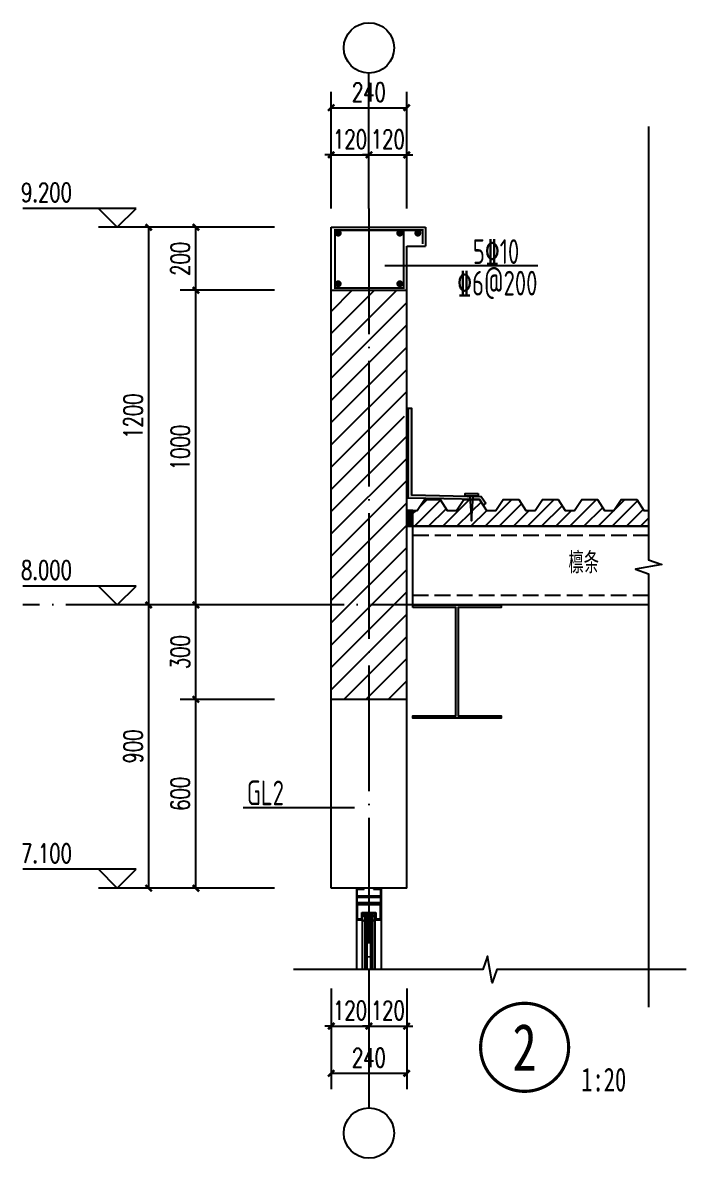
# Model space of a CAD drawing. Header units: millimetres. Extents: x 4533265 to 4958735, y 18976699 to 19555898.
# Drawn here: x 4708161 to 4718709, y 19022242 to 19040283 of the extents above; entities that cross this region are included whole.
import ezdxf
from ezdxf.enums import TextEntityAlignment as Align

# ---------------------------------------------------------------- set-up
doc = ezdxf.new("R2010")
doc.units = ezdxf.units.MM
doc.header["$LTSCALE"] = 1000
doc.header["$MEASUREMENT"] = 0
doc.linetypes.add('DASH', pattern=[0.35, 0.25, -0.1])
doc.linetypes.add('DOTE', pattern=[2.42, 2, -0.2, 0.02, -0.2])
doc.layers.get('Defpoints').update_dxf_attribs({"color": 1})
for name, color, linetype in [('0 - 填充', 251, 'Continuous'), ('3T_WOOD', 21, 'Continuous'), ('AXIS', 145, 'Continuous'), ('AXIS_TEXT', 7, 'Continuous'), ('BALCONY', 6, 'Continuous'), ('DIM_IDEN', 171, 'Continuous'), ('DIM_SYMB', 165, 'Continuous'), ('DOTE', 250, 'DOTE'), ('PUB_DIM', 161, 'Continuous'), ('PUB_TEXT', 7, 'Continuous'), ('REIN', 1, 'Continuous'), ('S_WALL', 11, 'Continuous'), ('S_WINDOW', 4, 'Continuous'), ('THICK', 6, 'Continuous'), ('彩板', 4, 'Continuous'), ('梁柱', 3, 'Continuous')]:
    doc.layers.add(name, color=color, linetype=linetype)
doc.styles.add('_TCH_DIM', font='SIMPLEX', dxfattribs={"bigfont": 'GBCBIG'})
doc.styles.add('_TCH_DIM_T3', font='SIMPLEX', dxfattribs={"width": 0.705882, "bigfont": 'GBCBIG'})
doc.styles.add('COMPLEX', font='COMPLEX')
doc.styles.add('HT', font='simhei.ttf', dxfattribs={"width": 0.7})
doc.styles.add('TSSD_REIN', font='tssdeng.shx', dxfattribs={"width": 0.7, "bigfont": 'tssdchn.shx'})
doc.dimstyles.new('_TCH_ARCH&&20', dxfattribs={"dimtxt": 59.5, "dimasz": 20, "dimexe": 50, "dimexo": 60, "dimgap": 20, "dimtad": 1, "dimdec": 0, "dimzin": 0, "dimdsep": 46, "dimtxsty": '_TCH_DIM_T3', "dimblk": 'ARCHTICK', "dimcen": 0.09, "dimclrt": 7, "dimazin": 2, "dimtfac": 1, "dimtdec": 0, "dimtix": 1, "dimtmove": 2, "dimatfit": 3, "dimfxl": 0, "dimtolj": 1, "dimtzin": 0, "dimarcsym": 0})

# ---------------------------------------------------------------- blocks, each defined once
blk = doc.blocks.new('_ArchTick')
at = {"color": 0, "linetype": 'ByBlock', "const_width": 0.4}
blk.add_lwpolyline([(-0.5, -0.5), (0.5, 0.5)], dxfattribs=at)
blk = doc.blocks.new('*D878')
at = {"layer": 'Defpoints', "color": 0}
for p in [(4426985.6, 18988644.9), (4427445.6, 18988644.9), (4427445.6, 18987744.9)]:
    blk.add_point(p, dxfattribs=at)
at = {"layer": 'PUB_DIM', "color": 0, "lineweight": -2}
for p, q in [((4427385.6, 18988644.9), (4426935.6, 18988644.9)), ((4426985.6, 18987744.9), (4426985.6, 18988644.9)), ((4427385.6, 18987744.9), (4426935.6, 18987744.9))]:
    blk.add_line(p, q, dxfattribs=at)
at = {"layer": 'PUB_DIM', "color": 0, "lineweight": -2, "xscale": 20, "yscale": 20, "zscale": 20}
for p, rotation in [((4426985.6, 18988644.9), 90), ((4426985.6, 18987744.9), 270)]:
    blk.add_blockref('_ArchTick', p, dxfattribs=dict(at, rotation=rotation))
at = {"layer": 'PUB_DIM', "color": 7, "insert": (4426935.9, 18988194.9), "char_height": 59.5, "attachment_point": 5, "rotation": 90, "style": '_TCH_DIM_T3'}
blk.add_mtext('\\A1;900', dxfattribs=at)
blk = doc.blocks.new('*D879')
at = {"layer": 'Defpoints', "color": 0}
for p in [(4426985.6, 18989844.9), (4427445.6, 18989844.9), (4427445.6, 18988644.9)]:
    blk.add_point(p, dxfattribs=at)
at = {"layer": 'PUB_DIM', "color": 0, "lineweight": -2}
for p, q in [((4427385.6, 18989844.9), (4426935.6, 18989844.9)), ((4426985.6, 18988644.9), (4426985.6, 18989844.9)), ((4427385.6, 18988644.9), (4426935.6, 18988644.9))]:
    blk.add_line(p, q, dxfattribs=at)
at = {"layer": 'PUB_DIM', "color": 0, "lineweight": -2, "xscale": 20, "yscale": 20, "zscale": 20}
for p, rotation in [((4426985.6, 18989844.9), 90), ((4426985.6, 18988644.9), 270)]:
    blk.add_blockref('_ArchTick', p, dxfattribs=dict(at, rotation=rotation))
at = {"layer": 'PUB_DIM', "color": 7, "insert": (4426935.9, 18989244.9), "char_height": 59.5, "attachment_point": 5, "rotation": 90, "style": '_TCH_DIM_T3'}
blk.add_mtext('\\A1;1200', dxfattribs=at)
blk = doc.blocks.new('*D880')
at = {"layer": 'Defpoints', "color": 0}
for p in [(4427135.6, 18988344.9), (4427445.6, 18988344.9), (4427445.6, 18987744.9)]:
    blk.add_point(p, dxfattribs=at)
at = {"layer": 'PUB_DIM', "color": 0, "lineweight": -2}
for p, q in [((4427385.6, 18988344.9), (4427085.6, 18988344.9)), ((4427135.6, 18987744.9), (4427135.6, 18988344.9)), ((4427385.6, 18987744.9), (4427085.6, 18987744.9))]:
    blk.add_line(p, q, dxfattribs=at)
at = {"layer": 'PUB_DIM', "color": 0, "lineweight": -2, "xscale": 20, "yscale": 20, "zscale": 20}
for p, rotation in [((4427135.6, 18988344.9), 90), ((4427135.6, 18987744.9), 270)]:
    blk.add_blockref('_ArchTick', p, dxfattribs=dict(at, rotation=rotation))
at = {"layer": 'PUB_DIM', "color": 7, "insert": (4427085.9, 18988044.9), "char_height": 59.5, "attachment_point": 5, "rotation": 90, "style": '_TCH_DIM_T3'}
blk.add_mtext('\\A1;600', dxfattribs=at)
blk = doc.blocks.new('*D881')
at = {"layer": 'Defpoints', "color": 0}
for p in [(4427135.6, 18988644.9), (4427445.6, 18988644.9), (4427445.6, 18988344.9)]:
    blk.add_point(p, dxfattribs=at)
at = {"layer": 'PUB_DIM', "color": 0, "lineweight": -2}
for p, q in [((4427385.6, 18988644.9), (4427085.6, 18988644.9)), ((4427135.6, 18988344.9), (4427135.6, 18988644.9)), ((4427385.6, 18988344.9), (4427085.6, 18988344.9))]:
    blk.add_line(p, q, dxfattribs=at)
at = {"layer": 'PUB_DIM', "color": 0, "lineweight": -2, "xscale": 20, "yscale": 20, "zscale": 20}
for p, rotation in [((4427135.6, 18988644.9), 90), ((4427135.6, 18988344.9), 270)]:
    blk.add_blockref('_ArchTick', p, dxfattribs=dict(at, rotation=rotation))
at = {"layer": 'PUB_DIM', "color": 7, "insert": (4427085.9, 18988494.9), "char_height": 59.5, "attachment_point": 5, "rotation": 90, "style": '_TCH_DIM_T3'}
blk.add_mtext('\\A1;300', dxfattribs=at)
blk = doc.blocks.new('*D882')
at = {"layer": 'Defpoints', "color": 0}
for p in [(4427135.6, 18989644.9), (4427445.6, 18989644.9), (4427445.6, 18988644.9)]:
    blk.add_point(p, dxfattribs=at)
at = {"layer": 'PUB_DIM', "color": 0, "lineweight": -2}
for p, q in [((4427385.6, 18989644.9), (4427085.6, 18989644.9)), ((4427135.6, 18988644.9), (4427135.6, 18989644.9)), ((4427385.6, 18988644.9), (4427085.6, 18988644.9))]:
    blk.add_line(p, q, dxfattribs=at)
at = {"layer": 'PUB_DIM', "color": 0, "lineweight": -2, "xscale": 20, "yscale": 20, "zscale": 20}
for p, rotation in [((4427135.6, 18989644.9), 90), ((4427135.6, 18988644.9), 270)]:
    blk.add_blockref('_ArchTick', p, dxfattribs=dict(at, rotation=rotation))
at = {"layer": 'PUB_DIM', "color": 7, "insert": (4427085.9, 18989144.9), "char_height": 59.5, "attachment_point": 5, "rotation": 90, "style": '_TCH_DIM_T3'}
blk.add_mtext('\\A1;1000', dxfattribs=at)
blk = doc.blocks.new('*D883')
at = {"layer": 'Defpoints', "color": 0}
for p in [(4427135.6, 18989844.9), (4427445.6, 18989844.9), (4427445.6, 18989644.9)]:
    blk.add_point(p, dxfattribs=at)
at = {"layer": 'PUB_DIM', "color": 0, "lineweight": -2}
for p, q in [((4427385.6, 18989844.9), (4427085.6, 18989844.9)), ((4427135.6, 18989644.9), (4427135.6, 18989844.9)), ((4427385.6, 18989644.9), (4427085.6, 18989644.9))]:
    blk.add_line(p, q, dxfattribs=at)
at = {"layer": 'PUB_DIM', "color": 0, "lineweight": -2, "xscale": 20, "yscale": 20, "zscale": 20}
for p, rotation in [((4427135.6, 18989844.9), 90), ((4427135.6, 18989644.9), 270)]:
    blk.add_blockref('_ArchTick', p, dxfattribs=dict(at, rotation=rotation))
at = {"layer": 'PUB_DIM', "color": 7, "insert": (4427085.9, 18989744.9), "char_height": 59.5, "attachment_point": 5, "rotation": 90, "style": '_TCH_DIM_T3'}
blk.add_mtext('\\A1;200', dxfattribs=at)
blk = doc.blocks.new('*D884')
at = {"layer": 'Defpoints', "color": 0}
for p in [(4427685.7, 18990074.9), (4427565.7, 18989844.9), (4427685.7, 18989844.9)]:
    blk.add_point(p, dxfattribs=at)
at = {"layer": 'PUB_DIM', "color": 0, "lineweight": -2}
for p, q in [((4427565.7, 18989904.9), (4427565.7, 18990124.9)), ((4427685.7, 18989904.9), (4427685.7, 18990124.9)), ((4427565.7, 18990074.9), (4427545.7, 18990074.9)), ((4427565.7, 18990074.9), (4427685.7, 18990074.9)), ((4427685.7, 18990074.9), (4427705.7, 18990074.9))]:
    blk.add_line(p, q, dxfattribs=at)
at = {"layer": 'PUB_DIM', "color": 0, "lineweight": -2, "xscale": 20, "yscale": 20, "zscale": 20}
blk.add_blockref('_ArchTick', (4427565.7, 18990074.9), dxfattribs=at)
at = {"layer": 'PUB_DIM', "color": 0, "lineweight": -2, "xscale": 20, "yscale": 20, "zscale": 20, "rotation": 180}
blk.add_blockref('_ArchTick', (4427685.7, 18990074.9), dxfattribs=at)
at = {"layer": 'PUB_DIM', "color": 7, "insert": (4427625.7, 18990124.6), "char_height": 59.5, "attachment_point": 5, "style": '_TCH_DIM_T3'}
blk.add_mtext('\\A1;120', dxfattribs=at)
blk = doc.blocks.new('*D885')
at = {"layer": 'Defpoints', "color": 0}
for p in [(4427805.7, 18990074.9), (4427685.7, 18989844.9), (4427805.7, 18989844.9)]:
    blk.add_point(p, dxfattribs=at)
at = {"layer": 'PUB_DIM', "color": 0, "lineweight": -2}
for p, q in [((4427685.7, 18989904.9), (4427685.7, 18990124.9)), ((4427805.7, 18989904.9), (4427805.7, 18990124.9)), ((4427685.7, 18990074.9), (4427665.7, 18990074.9)), ((4427685.7, 18990074.9), (4427805.7, 18990074.9)), ((4427805.7, 18990074.9), (4427825.7, 18990074.9))]:
    blk.add_line(p, q, dxfattribs=at)
at = {"layer": 'PUB_DIM', "color": 0, "lineweight": -2, "xscale": 20, "yscale": 20, "zscale": 20}
blk.add_blockref('_ArchTick', (4427685.7, 18990074.9), dxfattribs=at)
at = {"layer": 'PUB_DIM', "color": 0, "lineweight": -2, "xscale": 20, "yscale": 20, "zscale": 20, "rotation": 180}
blk.add_blockref('_ArchTick', (4427805.7, 18990074.9), dxfattribs=at)
at = {"layer": 'PUB_DIM', "color": 7, "insert": (4427745.7, 18990124.6), "char_height": 59.5, "attachment_point": 5, "style": '_TCH_DIM_T3'}
blk.add_mtext('\\A1;120', dxfattribs=at)
blk = doc.blocks.new('*D886')
at = {"layer": 'Defpoints', "color": 0}
for p in [(4427805.7, 18990224.9), (4427565.7, 18989844.9), (4427805.7, 18989844.9)]:
    blk.add_point(p, dxfattribs=at)
at = {"layer": 'PUB_DIM', "color": 0, "lineweight": -2}
for p, q in [((4427565.7, 18989904.9), (4427565.7, 18990274.9)), ((4427805.7, 18989904.9), (4427805.7, 18990274.9)), ((4427565.7, 18990224.9), (4427805.7, 18990224.9))]:
    blk.add_line(p, q, dxfattribs=at)
at = {"layer": 'PUB_DIM', "color": 0, "lineweight": -2, "xscale": 20, "yscale": 20, "zscale": 20, "rotation": 180}
blk.add_blockref('_ArchTick', (4427565.7, 18990224.9), dxfattribs=at)
at = {"layer": 'PUB_DIM', "color": 0, "lineweight": -2, "xscale": 20, "yscale": 20, "zscale": 20}
blk.add_blockref('_ArchTick', (4427805.7, 18990224.9), dxfattribs=at)
at = {"layer": 'PUB_DIM', "color": 7, "insert": (4427685.7, 18990274.6), "char_height": 59.5, "attachment_point": 5, "style": '_TCH_DIM_T3'}
blk.add_mtext('\\A1;240', dxfattribs=at)
blk = doc.blocks.new('_AXISO')
blk.add_circle((0, 0), 0.5)
at = {"layer": 'AXIS_TEXT', "style": 'COMPLEX', "width": 1.041667}
blk.add_attdef('A', text='', height=0.56, dxfattribs=at).set_placement((-0.25, -0.28), (0.25, -0.28), align=Align.FIT)
blk = doc.blocks.new('*D887')
at = {"layer": 'Defpoints', "color": 0}
for p in [(4427565.7, 18987486.7), (4427685.7, 18987486.7), (4427685.7, 18987306.7)]:
    blk.add_point(p, dxfattribs=at)
at = {"layer": 'PUB_DIM', "color": 0, "lineweight": -2}
for p, q in [((4427565.7, 18987426.7), (4427565.7, 18987256.7)), ((4427685.7, 18987426.7), (4427685.7, 18987256.7)), ((4427565.7, 18987306.7), (4427545.7, 18987306.7)), ((4427565.7, 18987306.7), (4427685.7, 18987306.7)), ((4427685.7, 18987306.7), (4427705.7, 18987306.7))]:
    blk.add_line(p, q, dxfattribs=at)
at = {"layer": 'PUB_DIM', "color": 0, "lineweight": -2, "xscale": 20, "yscale": 20, "zscale": 20}
blk.add_blockref('_ArchTick', (4427565.7, 18987306.7), dxfattribs=at)
at = {"layer": 'PUB_DIM', "color": 0, "lineweight": -2, "xscale": 20, "yscale": 20, "zscale": 20, "rotation": 180}
blk.add_blockref('_ArchTick', (4427685.7, 18987306.7), dxfattribs=at)
at = {"layer": 'PUB_DIM', "color": 7, "insert": (4427625.7, 18987356.5), "char_height": 59.5, "attachment_point": 5, "style": '_TCH_DIM_T3'}
blk.add_mtext('\\A1;120', dxfattribs=at)
blk = doc.blocks.new('*D888')
at = {"layer": 'Defpoints', "color": 0}
for p in [(4427685.7, 18987486.7), (4427805.7, 18987486.7), (4427805.7, 18987306.7)]:
    blk.add_point(p, dxfattribs=at)
at = {"layer": 'PUB_DIM', "color": 0, "lineweight": -2}
for p, q in [((4427685.7, 18987426.7), (4427685.7, 18987256.7)), ((4427805.7, 18987426.7), (4427805.7, 18987256.7)), ((4427685.7, 18987306.7), (4427665.7, 18987306.7)), ((4427685.7, 18987306.7), (4427805.7, 18987306.7)), ((4427805.7, 18987306.7), (4427825.7, 18987306.7))]:
    blk.add_line(p, q, dxfattribs=at)
at = {"layer": 'PUB_DIM', "color": 0, "lineweight": -2, "xscale": 20, "yscale": 20, "zscale": 20}
blk.add_blockref('_ArchTick', (4427685.7, 18987306.7), dxfattribs=at)
at = {"layer": 'PUB_DIM', "color": 0, "lineweight": -2, "xscale": 20, "yscale": 20, "zscale": 20, "rotation": 180}
blk.add_blockref('_ArchTick', (4427805.7, 18987306.7), dxfattribs=at)
at = {"layer": 'PUB_DIM', "color": 7, "insert": (4427745.7, 18987356.5), "char_height": 59.5, "attachment_point": 5, "style": '_TCH_DIM_T3'}
blk.add_mtext('\\A1;120', dxfattribs=at)
blk = doc.blocks.new('*D889')
at = {"layer": 'Defpoints', "color": 0}
for p in [(4427565.7, 18987486.7), (4427805.7, 18987486.7), (4427805.7, 18987156.7)]:
    blk.add_point(p, dxfattribs=at)
at = {"layer": 'PUB_DIM', "color": 0, "lineweight": -2}
for p, q in [((4427565.7, 18987426.7), (4427565.7, 18987106.7)), ((4427805.7, 18987426.7), (4427805.7, 18987106.7)), ((4427565.7, 18987156.7), (4427805.7, 18987156.7))]:
    blk.add_line(p, q, dxfattribs=at)
at = {"layer": 'PUB_DIM', "color": 0, "lineweight": -2, "xscale": 20, "yscale": 20, "zscale": 20, "rotation": 180}
blk.add_blockref('_ArchTick', (4427565.7, 18987156.7), dxfattribs=at)
at = {"layer": 'PUB_DIM', "color": 0, "lineweight": -2, "xscale": 20, "yscale": 20, "zscale": 20}
blk.add_blockref('_ArchTick', (4427805.7, 18987156.7), dxfattribs=at)
at = {"layer": 'PUB_DIM', "color": 7, "insert": (4427685.7, 18987206.5), "char_height": 59.5, "attachment_point": 5, "style": '_TCH_DIM_T3'}
blk.add_mtext('\\A1;240', dxfattribs=at)
blk = doc.blocks.new('W34Z4A32423423')
at = {"layer": '0 - 填充'}
h = blk.add_hatch(dxfattribs=at)
h.set_pattern_fill('普通砖', color=256, scale=20, style=0)
h.set_pattern_definition([(45, (0, 35.9), (-35.3553532, 35.3553532), [])])
h.paths.add_polyline_path([(4427685.7, 18988644.9), (4427565.7, 18988644.9), (4427565.7, 18988344.9), (4427685.7, 18988344.9)])
h.paths.add_polyline_path([(4427805.7, 18988644.9), (4427685.7, 18988644.9), (4427685.7, 18988344.9), (4427805.7, 18988344.9)])
h.paths.add_polyline_path([(4427775.1, 18989244.9), (4427767.7, 18989244.9), (4427767.7, 18989254.9), (4427783.9, 18989254.9, -0.028667), (4427805.7, 18989275.9), (4427805.7, 18989644.9), (4427565.7, 18989644.9), (4427565.7, 18988644.9), (4427805.7, 18988644.9), (4427805.7, 18988875.1, -0.218247), (4427713.8, 18989075.5, -0.175419)])
h.paths.add_polyline_path([(4427805.7, 18989244.9), (4427775.1, 18989244.9, 0.175419), (4427713.8, 18989075.5, 0.218247), (4427805.7, 18988875.1)], flags=17)
at = {"layer": '彩板'}
blk.add_hatch(color=256, dxfattribs=at).paths.add_polyline_path([(4428056.9, 18988967.8), (4428048.5, 18988962.4), (4428037.1, 18988979.9), (4427810.7, 18988984.3), (4427810.7, 18989269.9), (4427820.7, 18989269.9), (4427820.7, 18988994.3), (4428042.5, 18988989.9)])
h = blk.add_hatch(dxfattribs=at)
h.set_pattern_fill('ANSI31', color=256, scale=20, style=0)
h.set_pattern_definition([(45, (4012411.97, 18602903.245), (-22.4506403, 22.4506403), [])])
h.paths.add_polyline_path([(4428007.4, 18988979.9), (4427987.1, 18988979.9), (4427964.3, 18988944.9), (4427934.9, 18988944.9), (4427912.1, 18988979.9), (4427862.1, 18988979.9), (4427839.3, 18988944.9), (4427825.7, 18988944.9), (4427825.7, 18988894.9), (4428171.7, 18988894.9, 0.058837), (4428208.5, 18988944.9), (4428184.9, 18988944.9), (4428162.1, 18988979.9), (4428112.1, 18988979.9), (4428089.3, 18988944.9), (4428059.9, 18988944.9), (4428037.1, 18988979.9), (4428016.7, 18988979.9), (4428012.1, 18988912.1)])
h.paths.add_polyline_path([(4428574.6, 18988944.9), (4428559.9, 18988944.9), (4428537.1, 18988979.9), (4428487.1, 18988979.9), (4428464.3, 18988944.9), (4428434.9, 18988944.9), (4428412.1, 18988979.9), (4428362.1, 18988979.9), (4428339.3, 18988944.9), (4428309.9, 18988944.9), (4428287.1, 18988979.9), (4428237.1, 18988979.9), (4428214.3, 18988944.9), (4428208.5, 18988944.9, -0.058837), (4428171.7, 18988894.9), (4428574.6, 18988894.9)])
h = blk.add_hatch(dxfattribs=at)
h.set_pattern_fill('ANSI31', color=256, style=0)
h.set_pattern_definition([(45, (4011875.343, 18602903.2452), (-1.122532015, 1.122532015), [])])
h.paths.add_polyline_path([(4427825.7, 18988944.9), (4427805.7, 18988944.9), (4427805.7, 18988894.9), (4427825.7, 18988894.9)])
at = {"layer": '梁柱'}
blk.add_hatch(color=256, dxfattribs=at).paths.add_polyline_path([(4428105.7, 18988644.9), (4427825.7, 18988644.9), (4427825.7, 18988636.9), (4427961.7, 18988636.9), (4427961.7, 18988292.9), (4427825.7, 18988292.9), (4427825.7, 18988284.9), (4428105.7, 18988284.9), (4428105.7, 18988292.9), (4427969.7, 18988292.9), (4427969.7, 18988636.9), (4428105.7, 18988636.9)])
at = {"layer": 'AXIS'}
for p, q in [((4427685.7, 18989904.9), (4427685.7, 18990334.9)), ((4427685.7, 18987486.7), (4427685.7, 18987046.7))]:
    blk.add_line(p, q, dxfattribs=at)
at = {"layer": 'BALCONY'}
blk.add_line((4428222.2, 18989722.3), (4427736.4, 18989722.3), dxfattribs=at)
at = {"layer": 'DIM_IDEN', "const_width": 10}
blk.add_lwpolyline([(4428320.6, 18987239.3, 1), (4428040.6, 18987239.3, 1)], format="xyb", close=True, dxfattribs=at)
at = {"layer": 'DIM_SYMB'}
for points in [[(4428574.6, 18990164.9), (4428574.6, 18988788.3), (4428616.6, 18988773), (4428532.6, 18988758.2), (4428574.6, 18988743.3), (4428574.6, 18987366.7)], [(4428694.6, 18987486.7), (4428092.6, 18987486.7), (4428077.3, 18987444.7), (4428062.5, 18987528.7), (4428047.6, 18987486.7), (4427445.7, 18987486.7)]]:
    blk.add_lwpolyline(points, dxfattribs=at)
at = {"layer": 'DOTE', "ltscale": 0.2}
for p, q in [((4427685.7, 18989904.9), (4427685.7, 18987486.7)), ((4428574.6, 18988644.9), (4426585.6, 18988644.9))]:
    blk.add_line(p, q, dxfattribs=at)
at = {"layer": 'PUB_DIM'}
for p, q in [((4426945.6, 18989904.9), (4426585.6, 18989904.9)), ((4426885.6, 18989844.9), (4426825.6, 18989904.9)), ((4426885.6, 18989844.9), (4426945.6, 18989904.9)), ((4427085.6, 18989844.9), (4426825.6, 18989844.9)), ((4426945.6, 18988704.9), (4426585.6, 18988704.9)), ((4426885.6, 18988644.9), (4426825.6, 18988704.9)), ((4426885.6, 18988644.9), (4426945.6, 18988704.9)), ((4427085.6, 18988644.9), (4426825.6, 18988644.9)), ((4426945.6, 18987804.9), (4426585.6, 18987804.9)), ((4426885.6, 18987744.9), (4426825.6, 18987804.9)), ((4426885.6, 18987744.9), (4426945.6, 18987804.9)), ((4427085.6, 18987744.9), (4426825.6, 18987744.9))]:
    blk.add_line(p, q, dxfattribs=at)
at = {"layer": 'REIN', "color": 4, "const_width": 6.6}
blk.add_lwpolyline([(4427577.7, 18989651.6), (4427795.8, 18989651.6), (4427795.8, 18989835.6), (4427577.7, 18989835.6)], close=True, dxfattribs=at)
at = {"layer": 'REIN', "color": 4, "const_width": 11}
for points in [[(4427582.5, 18989826.2, 1), (4427593.5, 18989826.2, 1)], [(4427778.3, 18989826.2, 1), (4427789.3, 18989826.2, 1)], [(4427835.7, 18989826.2, 1), (4427846.7, 18989826.2, 1)], [(4427582.5, 18989665.4, 1), (4427593.5, 18989665.4, 1)], [(4427778.3, 18989665.4, 1), (4427789.3, 18989665.4, 1)]]:
    blk.add_lwpolyline(points, format="xyb", close=True, dxfattribs=at)
at = {"layer": 'REIN', "color": 4, "const_width": 6.6}
blk.add_lwpolyline([(4427795.8, 18989835.6), (4427856.7, 18989835.6), (4427856.7, 18989791.6)], dxfattribs=at)
at = {"layer": 'S_WALL'}
for p, q in [((4427565.7, 18989844.9), (4427865.7, 18989844.9)), ((4427565.7, 18987744.9), (4427565.7, 18989844.9)), ((4427865.7, 18989844.9), (4427865.7, 18989784.9)), ((4427805.7, 18989784.9), (4427865.7, 18989784.9)), ((4427805.7, 18987744.9), (4427805.7, 18989784.9)), ((4427565.7, 18989644.9), (4427805.7, 18989644.9)), ((4427805.7, 18988344.9), (4427565.7, 18988344.9)), ((4427805.7, 18987744.9), (4427565.7, 18987744.9))]:
    blk.add_line(p, q, dxfattribs=at)
at = {"layer": 'S_WINDOW'}
for p, q in [((4427670.7, 18987744.9), (4427645.7, 18987744.9)), ((4427645.7, 18987744.9), (4427645.7, 18987486.7)), ((4427648.7, 18987719.9), (4427648.7, 18987741.9)), ((4427648.7, 18987741.9), (4427670.7, 18987741.9)), ((4427670.7, 18987741.9), (4427670.7, 18987744.9)), ((4427725.7, 18987744.9), (4427700.7, 18987744.9)), ((4427700.7, 18987744.9), (4427700.7, 18987741.9)), ((4427700.7, 18987741.9), (4427722.7, 18987741.9)), ((4427722.7, 18987741.9), (4427722.7, 18987719.9)), ((4427725.7, 18987486.7), (4427725.7, 18987744.9)), ((4427722.7, 18987719.9), (4427648.7, 18987719.9)), ((4427648.7, 18987716.9), (4427722.7, 18987716.9)), ((4427648.7, 18987697.9), (4427648.7, 18987716.9)), ((4427722.7, 18987716.9), (4427722.7, 18987697.9)), ((4427645.7, 18987694.9), (4427725.7, 18987694.9)), ((4427722.7, 18987697.9), (4427648.7, 18987697.9)), ((4427722.7, 18987691.9), (4427648.7, 18987691.9)), ((4427648.7, 18987691.9), (4427648.7, 18987647.9)), ((4427662.7, 18987647.9), (4427662.7, 18987667.9)), ((4427662.7, 18987667.9), (4427707.2, 18987667.9)), ((4427707.2, 18987667.9), (4427707.2, 18987647.9)), ((4427722.7, 18987647.9), (4427722.7, 18987691.9)), ((4427645.7, 18987644.9), (4427665.7, 18987644.9)), ((4427648.7, 18987647.9), (4427662.7, 18987647.9)), ((4427665.7, 18987486.7), (4427665.7, 18987664.9)), ((4427665.7, 18987664.9), (4427704.2, 18987664.9)), ((4427673.7, 18987486.7), (4427673.7, 18987664.9)), ((4427697.7, 18987658.9), (4427673.7, 18987658.9)), ((4427674.7, 18987658.9), (4427674.7, 18987664.9)), ((4427675.7, 18987658.9), (4427675.7, 18987664.9)), ((4427676.7, 18987658.9), (4427676.7, 18987664.9)), ((4427695, 18987664.9), (4427676.7, 18987658.9)), ((4427676.7, 18987664.9), (4427695, 18987658.9)), ((4427679.7, 18987486.7), (4427679.7, 18987658.9)), ((4427691.7, 18987656.9), (4427679.7, 18987656.9)), ((4427691.7, 18987654.9), (4427679.7, 18987654.9)), ((4427679.7, 18987644.9), (4427691.7, 18987652.9)), ((4427691.7, 18987644.9), (4427679.7, 18987652.9)), ((4427691.7, 18987652.9), (4427679.7, 18987652.9)), ((4427691.7, 18987644.9), (4427679.7, 18987644.9)), ((4427691.7, 18987486.7), (4427691.7, 18987658.9)), ((4427695, 18987658.9), (4427695, 18987664.9)), ((4427696, 18987658.9), (4427696, 18987664.9)), ((4427697, 18987658.9), (4427697, 18987664.9)), ((4427697.7, 18987486.7), (4427697.7, 18987664.9)), ((4427704.2, 18987664.9), (4427704.2, 18987486.7)), ((4427704.2, 18987644.9), (4427725.7, 18987644.9)), ((4427707.2, 18987647.9), (4427722.7, 18987647.9))]:
    blk.add_line(p, q, dxfattribs=at)
for centre in [(4427679.7, 18987661.9), (4427692, 18987661.9)]:
    blk.add_circle(centre, 3, dxfattribs=at)
for centre, radius, start, end in [((4427669.7, 18987653.9), 4, 0, 180), ((4427669.7, 18987644.9), 4, 180, 0), ((4427669.7, 18987653.9), 3.5, 0, 180), ((4427669.7, 18987644.9), 3.5, 180, 0), ((4427700.9, 18987653.9), 3.25, 0, 180), ((4427700.9, 18987644.9), 3.25, 180, 0), ((4427700.9, 18987653.9), 2.75, 0, 180), ((4427700.9, 18987644.9), 2.75, 180, 0)]:
    blk.add_arc(centre, radius, start, end, dxfattribs=at)
at = {"layer": 'THICK'}
blk.add_line((4427639.9, 18987999.8), (4427286.3, 18987999.8), dxfattribs=at)
at = {"layer": '彩板'}
for points in [[(4428056.9, 18988967.8), (4428048.5, 18988962.4), (4428037.1, 18988979.9), (4427810.7, 18988984.3), (4427810.7, 18989269.9), (4427820.7, 18989269.9), (4427820.7, 18988994.3), (4428042.5, 18988989.9)], [(4428032.6, 18988998.6), (4428032.5, 18988990.1), (4427991.7, 18988990.9), (4427991.9, 18988999.4)], [(4427825.7, 18988944.9), (4427805.7, 18988944.9), (4427805.7, 18988894.9), (4427825.7, 18988894.9)]]:
    blk.add_lwpolyline(points, close=True, dxfattribs=at)
for points in [[(4428574.6, 18988894.9), (4427825.7, 18988894.9), (4427825.7, 18988944.9), (4427839.3, 18988944.9), (4427862.1, 18988979.9), (4427912.1, 18988979.9), (4427934.9, 18988944.9), (4427964.3, 18988944.9), (4427987.1, 18988979.9), (4428037.1, 18988979.9), (4428059.9, 18988944.9), (4428089.3, 18988944.9), (4428112.1, 18988979.9), (4428162.1, 18988979.9), (4428184.9, 18988944.9), (4428214.3, 18988944.9), (4428237.1, 18988979.9), (4428287.1, 18988979.9), (4428309.9, 18988944.9), (4428339.3, 18988944.9), (4428362.1, 18988979.9), (4428412.1, 18988979.9), (4428434.9, 18988944.9), (4428464.3, 18988944.9), (4428487.1, 18988979.9), (4428537.1, 18988979.9), (4428559.9, 18988944.9), (4428574.6, 18988944.9)], [(4428006.7, 18988990.6), (4428012.1, 18988912.1), (4428017.4, 18988990.4)]]:
    blk.add_lwpolyline(points, dxfattribs=at)
at = {"layer": '梁柱', "linetype": 'DASH', "ltscale": 0.2}
for p, q in [((4427825.7, 18988866.8), (4428574.6, 18988866.8)), ((4428574.6, 18988674.9), (4427825.7, 18988674.9))]:
    blk.add_line(p, q, dxfattribs=at)
at = {"layer": '梁柱'}
blk.add_lwpolyline([(4428574.6, 18988644.9), (4427825.7, 18988644.9), (4427825.7, 18988894.9), (4428574.6, 18988894.9)], dxfattribs=at)
blk.add_lwpolyline([(4427825.7, 18988636.9), (4427825.7, 18988644.9), (4428105.7, 18988644.9), (4428105.7, 18988636.9), (4427969.7, 18988636.9), (4427969.7, 18988292.9), (4428105.7, 18988292.9), (4428105.7, 18988284.9), (4427825.7, 18988284.9), (4427825.7, 18988292.9), (4427961.7, 18988292.9), (4427961.7, 18988636.9)], close=True, dxfattribs=at)
at = {"layer": 'AXIS', "xscale": 160, "yscale": 160, "zscale": 160}
for p in [(4427685.7, 18990414.9), (4427685.7, 18986966.7)]:
    blk.add_blockref('_AXISO', p, dxfattribs=at)
at = {"layer": 'PUB_TEXT'}
for s, height, style, width, p in [('9.200', 59.5, '_TCH_DIM', 0.705882, (4426579.6, 18989925.9)), ('8.000', 59.5, '_TCH_DIM', 0.705882, (4426579.6, 18988725.9)), ('7.100', 59.5, '_TCH_DIM', 0.705882, (4426579.6, 18987825.9)), ('1:20', 75.11, 'HT', 0.7, (4428360.6, 18987099.3))]:
    blk.add_text(s, height=height, dxfattribs=dict(at, style=style, width=width)).set_placement(p)
at = {"layer": 'PUB_TEXT', "style": '_TCH_DIM'}
blk.add_text('檩条', height=67.52, dxfattribs=at).set_placement((4428320.2, 18988745.3))
at = {"layer": 'PUB_TEXT', "style": 'HT', "width": 1.022989}
blk.add_text('2', height=149.4, dxfattribs=at).set_placement((4428142.1, 18987164.7), (4428219.1, 18987164.7), align=Align.FIT)
at = {"layer": 'THICK', "style": 'TSSD_REIN', "width": 0.7}
for s, p in [('5\x8410', (4428016.1, 18989728.4)), ('\x846@200', (4427966.4, 18989628)), ('GL2', (4427297.5, 18988008.6))]:
    blk.add_text(s, height=78.52, dxfattribs=at).set_placement(p)
at = {"layer": 'PUB_DIM'}
for p1, p2, distance, picture, middle in [((4427565.7, 18989844.9), (4427805.7, 18989844.9), 380, '*D886', (4427685.7, 18990274.6)), ((4427565.7, 18989844.9), (4427685.7, 18989844.9), 230, '*D884', (4427625.7, 18990124.6)), ((4427685.7, 18989844.9), (4427805.7, 18989844.9), 230, '*D885', (4427745.7, 18990124.6)), ((4427445.6, 18988644.9), (4427445.6, 18989844.9), 460, '*D879', (4426935.9, 18989244.9)), ((4427445.6, 18989644.9), (4427445.6, 18989844.9), 310, '*D883', (4427085.9, 18989744.9)), ((4427445.6, 18988644.9), (4427445.6, 18989644.9), 310, '*D882', (4427085.9, 18989144.9)), ((4427445.6, 18987744.9), (4427445.6, 18988644.9), 460, '*D878', (4426935.9, 18988194.9)), ((4427445.6, 18988344.9), (4427445.6, 18988644.9), 310, '*D881', (4427085.9, 18988494.9)), ((4427445.6, 18987744.9), (4427445.6, 18988344.9), 310, '*D880', (4427085.9, 18988044.9)), ((4427565.7, 18987486.7), (4427685.7, 18987486.7), -180, '*D887', (4427625.7, 18987356.5)), ((4427565.7, 18987486.7), (4427805.7, 18987486.7), -330, '*D889', (4427685.7, 18987206.5)), ((4427685.7, 18987486.7), (4427805.7, 18987486.7), -180, '*D888', (4427745.7, 18987356.5))]:
    dim = blk.add_aligned_dim(p1=p1, p2=p2, distance=distance, dimstyle='_TCH_ARCH&&20', dxfattribs=at)
    dim.commit()
    dim.dimension.update_dxf_attribs({"geometry": picture, "text_midpoint": middle})

msp = doc.modelspace()

# ---------------------------------------------------------------- block references
at = {"layer": '3T_WOOD', "xscale": 5, "yscale": 5, "zscale": 5}
msp.add_blockref('W34Z4A32423423', (-17424763.9, -75912191.2), dxfattribs=at)

doc.saveas('drawing.dxf')
